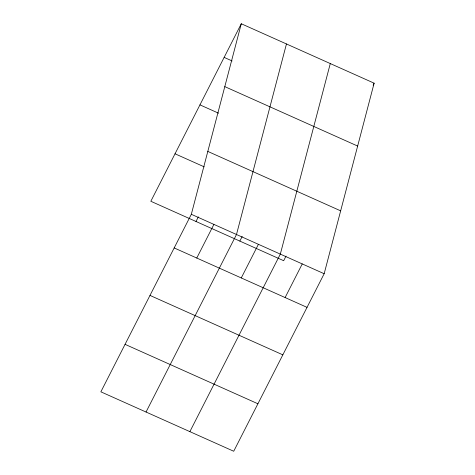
<?xml version="1.0" encoding="UTF-8"?>
<svg xmlns="http://www.w3.org/2000/svg" width="475" height="475" viewBox="0 0 475 475"><rect width="100%" height="100%" fill="white"/><g stroke="black" fill="none" stroke-linecap="round" stroke-linejoin="round"><path stroke-width="0.71" d="M191.324 214.296L241.282 23.75L374.134 83.178L324.17 273.725L233.718 451.25L100.866 391.822L191.324 214.296L324.17 273.725M286.455 43.955L236.491 234.502L146.039 412.027M330.291 63.567L280.327 254.113L189.875 431.638M241.282 23.75L150.83 201.275L283.676 260.704L286.033 256.084M195.997 221.481L198.354 216.861M196.769 258.038L213.904 224.402M239.839 241.092L242.191 236.473M241.27 277.946L258.412 244.31M373.124 85.156L374.134 83.178M285.113 297.558L302.248 263.922M224.147 57.386L232.115 60.954M224.8 86.628L357.645 146.057M199.951 104.868L218.553 113.192M207.807 151.418L340.658 210.847M175.026 153.793L204.25 166.868M174.183 247.932L307.028 307.361M149.987 295.414L282.839 354.843M125.062 344.339L257.907 403.768"/></g></svg>
